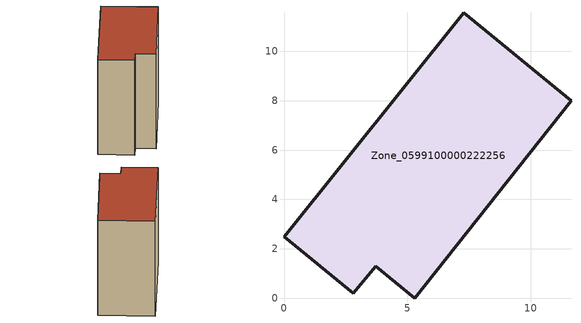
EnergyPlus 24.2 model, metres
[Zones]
Zone_0599100000222256
 floor ground (C_G): 3.71,1.3 2.8,0.19 0,2.48 7.28,11.56 11.63,8 5.29,0 z0
 wall outside (C_F): 7.28,11.56 0,2.48 2.8,0.19 3.71,1.3 5.29,0 11.63,8 7.28,11.56 z0:10.38
 roof outside (C_R): 5.29,0 11.63,8 7.28,11.56 0,2.48 2.8,0.19 3.71,1.3 z10.38
[BUILDING]
Pand.0599100000222256: North Axis=0; Terrain=City; Loads Convergence Tolerance Value=0.04; Temperature Convergence Tolerance Value=0.4; Solar Distribution=FullExterior; Maximum Number of Warmup Days=25; Minimum Number of Warmup Days=1
[Site:Location]
Rotterdam.The.Hague.AP_ZH_NLD Design_Conditions: Latitude=51.96; Longitude=4.45; Time Zone=1; Elevation=-4.5
[SITE:GROUNDTEMPERATURE:BUILDINGSURFACE]
18, 18, 18, 18, 18, 18, 18, 18, 18, 18, 18, 18
[MATERIAL] Thermal Absorptance=0.9; Solar Absorptance=0.7; Visible Absorptance=0.7
Name | Roughness | Thickness | Conductivity | Density | Specific Heat
G.TI.1946 | MediumSmooth | 0.15 | 1 | 540 | 1210
F.TI.1946 | Rough | 0.3 | 0.857143 | 1920 | 840
R.TI.1946 | MediumRough | 0.2 | 0.1 | 1500 | 1000
[CONSTRUCTION]
C_G: G.TI.1946
C_F: F.TI.1946
C_R: R.TI.1946
[ZONE]
Zone_0599100000222256: Type=1; Multiplier=1; Ceiling Height=Autocalculate; Volume=Autocalculate; Floor Area=autocalculate; Part of Total Floor Area=Yes
[ZONEINFILTRATION:DESIGNFLOWRATE]
Infil_Zone_0599100000222256: Zone or ZoneList or Space or SpaceList=Zone_0599100000222256; Schedule=AlwaysOn; Design Flow Rate Calculation Method=Flow/Area; Flow Rate per Floor Area=0.003; Constant Term Coefficient=1; Temperature Term Coefficient=0; Velocity Term Coefficient=0; Velocity Squared Term Coefficient=0
[HVACTEMPLATE:ZONE:IDEALLOADSAIRSYSTEM]
Zone_0599100000222256: Maximum Heating Supply Air Temperature=50; Minimum Cooling Supply Air Temperature=13; Maximum Heating Supply Air Humidity Ratio=0.0156; Minimum Cooling Supply Air Humidity Ratio=0.0077; Heating Limit=NoLimit; Cooling Limit=NoLimit; Dehumidification Control Type=ConstantSensibleHeatRatio; Cooling Sensible Heat Ratio=0.7; Dehumidification Setpoint=60; Humidification Control Type=None; Humidification Setpoint=30; Outdoor Air Method=None; Outdoor Air Flow Rate per Person=0.00944; Outdoor Air Flow Rate per Zone Floor Area=0; Outdoor Air Flow Rate per Zone=0; Demand Controlled Ventilation Type=None; Outdoor Air Economizer Type=NoEconomizer; Heat Recovery Type=None; Sensible Heat Recovery Effectiveness=0.7; Latent Heat Recovery Effectiveness=0.65
[ZONECONTROL:THERMOSTAT]
ThermostatControl_Zone_0599100000222256: Zone or ZoneList=Zone_0599100000222256; Control Type Schedule=DualSetpointControlType; Control 1=Thermostat_Zone_0599100000222256; Temperature Difference Between Cutout And Setpoint=0
[THERMOSTATSETPOINT:DUALSETPOINT]
Thermostat_Zone_0599100000222256: Heating Setpoint Temperature Schedule=HeatingSetpoint_Zone_0599100000222256; Cooling Setpoint Temperature Schedule=CoolingSetpoint_Zone_0599100000222256
[SCHEDULE:COMPACT]
HeatingSetpoint_Zone_0599100000222256: Through: 12/31, For: AllDays, Until: 24:00, 21
CoolingSetpoint_Zone_0599100000222256: Through: 12/31, For: AllDays, Until: 24:00, 24
DualSetpointControlType: Through: 12/31, For: AllDays, Until: 24:00, 4
AlwaysOn: Through: 12/31, For: AllDays, Until: 24:00, 1
